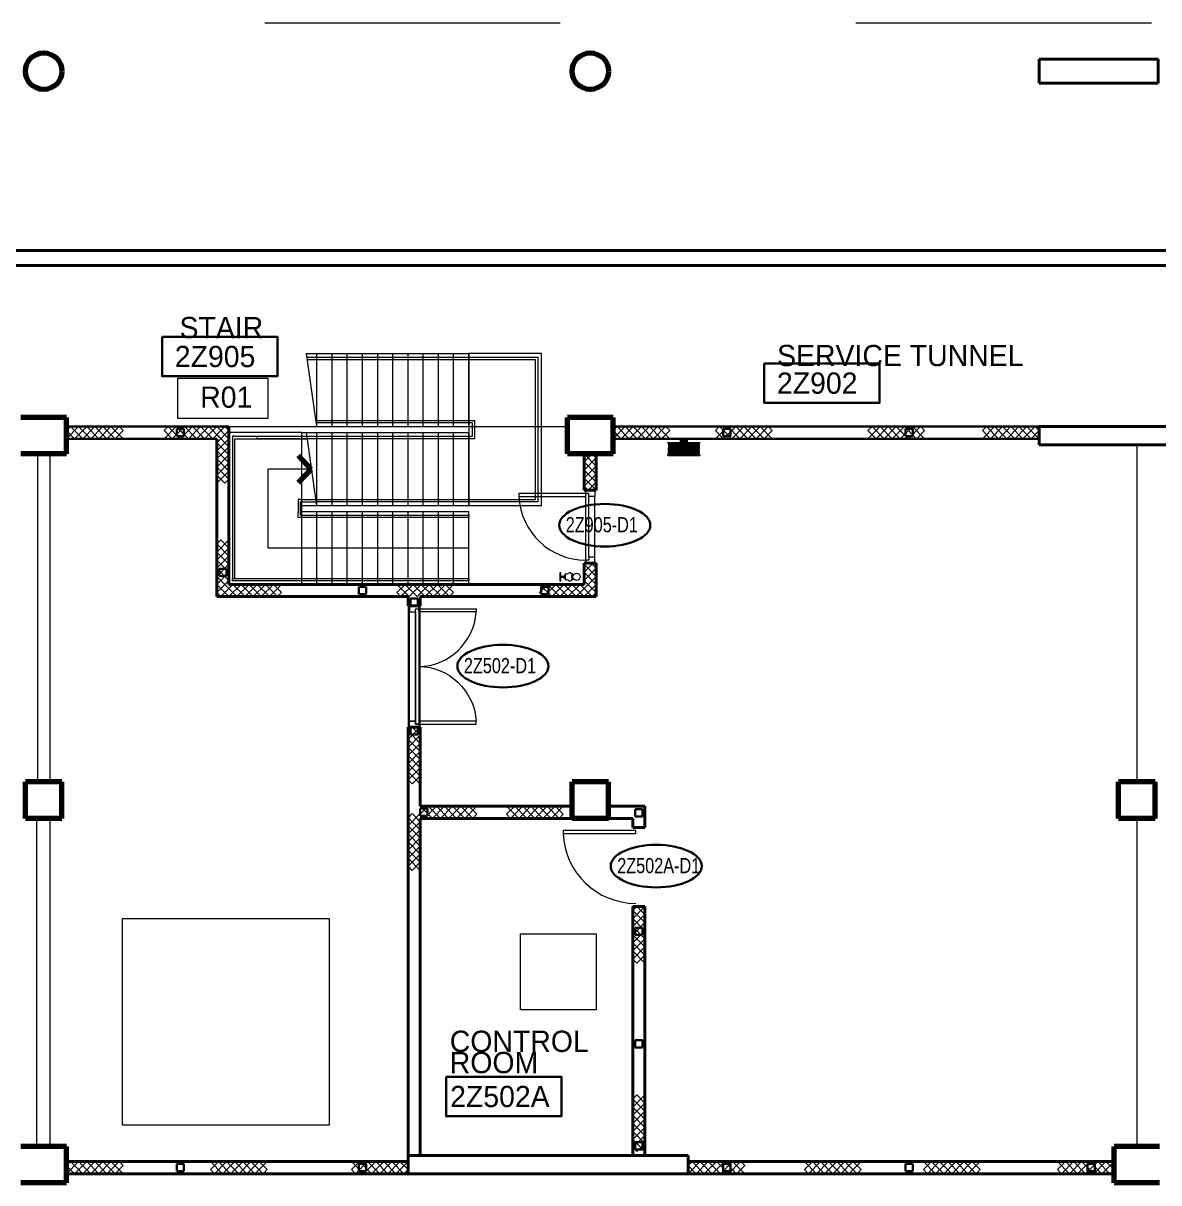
# Model space of a CAD drawing. Header units: metres. Extents: x 1807 to 3745, y 842 to 1968.
# Drawn here: x 3212.66 to 3231.36, y 1415.7 to 1434.79 of the extents above; entities that cross this region are included whole.
import ezdxf
from ezdxf.enums import TextEntityAlignment as Align

# ---------------------------------------------------------------- set-up
doc = ezdxf.new("R2010")
doc.units = ezdxf.units.M
doc.header["$MEASUREMENT"] = 0
doc.linetypes.add('DGN1', pattern=[7.299439, 0, -7.299439])
doc.linetypes.add('DGN2', pattern=[9.732586, 4.866293, -4.866293])
doc.layers.get('0').update_dxf_attribs({"lineweight": 0})
for name, color, linetype, lineweight in [('Level 1', 7, 'Continuous', 0), ('Level 31', 7, 'Continuous', 0), ('Level 33', 7, 'Continuous', 0), ('Primary Door', 7, 'Continuous', 0), ('TRIRIGA DOOR BOX', 7, 'Continuous', 0)]:
    doc.layers.add(name, color=color, linetype=linetype, lineweight=lineweight)
doc.styles.add('Style-CHAR_FAST_FONT', font='CHAR_FAST_FONT.shx', dxfattribs={"height": 0.2})

# ---------------------------------------------------------------- blocks, each defined once
blk = doc.blocks.new('AnonymusCell_142')
at = {"layer": 'Primary Door', "color": 7, "linetype": 'Continuous', "lineweight": 30}
blk.add_ellipse((0, 0), major_axis=(0.75, 0), ratio=0.466667, dxfattribs=at)
at = {"layer": 'Primary Door', "color": 7, "linetype": 'Continuous', "lineweight": 30, "style": 'Style-CHAR_FAST_FONT', "width": 0.799986}
blk.add_text('2Z502-D1', height=0.25, dxfattribs=at).set_placement((-0.643, 0.133), align=Align.TOP_LEFT)
blk = doc.blocks.new('AnonymusCell_144')
at = {"layer": 'Primary Door', "color": 7, "linetype": 'Continuous', "lineweight": 30}
blk.add_ellipse((0, 0), major_axis=(0.75, 0), ratio=0.466667, dxfattribs=at)
at = {"layer": 'Primary Door', "color": 7, "linetype": 'Continuous', "lineweight": 30, "style": 'Style-CHAR_FAST_FONT', "width": 0.799986}
blk.add_text('2Z905-D1', height=0.25, dxfattribs=at).set_placement((-0.643, 0.133), align=Align.TOP_LEFT)
blk = doc.blocks.new('AnonymusCell_146')
at = {"layer": 'Primary Door', "color": 7, "linetype": 'Continuous', "lineweight": 30}
blk.add_ellipse((0, 0), major_axis=(0.75, 0), ratio=0.466667, dxfattribs=at)
at = {"layer": 'Primary Door', "color": 7, "linetype": 'Continuous', "lineweight": 30, "style": 'Style-CHAR_FAST_FONT', "width": 0.799986}
blk.add_text('2Z502A-D1', height=0.25, dxfattribs=at).set_placement((-0.643, 0.133), align=Align.TOP_LEFT)
blk = doc.blocks.new('RFNUM4_28')
at = {"layer": 'Level 33', "color": 7, "linetype": 'Continuous', "lineweight": 13, "extrusion": (0, 0, -1)}
blk.add_lwpolyline([(0.00242, -0.00207), (-0.00743, -0.00207), (-0.00743, 0.00235), (0.00242, 0.00235)], close=True, dxfattribs=at)
at = {"layer": 'Level 33', "color": 7, "linetype": 'Continuous', "lineweight": 13, "extrusion": (0, 0, -1), "style": 'Style-CHAR_FAST_FONT'}
blk.add_text('R01', height=0.002333, rotation=180, dxfattribs=at).set_placement((-0.00002, 0), align=Align.MIDDLE_LEFT)

msp = doc.modelspace()

# ---------------------------------------------------------------- linework, layer by layer
at = {"layer": 'Level 1', "color": 7, "linetype": 'DGN2', "lineweight": 0}
for p, q in [((3250.705, 1434.79), (3094.195, 1434.79)), ((3217.33, 1429.29), (3221.14, 1429.29)), ((3221.1, 1429.25), (3217.336, 1429.25)), ((3217.479, 1428.25), (3220.1, 1428.25)), ((3220.06, 1428.21), (3217.484, 1428.21)), ((3216.509, 1427.95), (3216.509, 1427.971)), ((3220.1, 1427.95), (3216.509, 1427.95)), ((3216.539, 1427.99), (3220.06, 1427.99)), ((3217.479, 1426.95), (3221.1, 1426.95)), ((3221.14, 1426.91), (3217.484, 1426.91)), ((3220, 1426.95), (3220, 1426.91))]:
    msp.add_line(p, q, dxfattribs=at)
at = {"layer": 'Level 1', "color": 7, "linetype": 'Continuous', "lineweight": 40}
for p, q in [((3229.39, 1434.2), (3231.35, 1434.2)), ((3229.39, 1433.8), (3229.39, 1434.2)), ((3231.35, 1434.2), (3231.35, 1433.8)), ((3229.39, 1433.8), (3231.35, 1433.8)), ((3242.5, 1431.05), (3122.5, 1431.05)), ((3254.838, 1431.05), (3168.65, 1431.05)), ((3255.012, 1430.8), (3122.5, 1430.8)), ((3216.05, 1425.55), (3216.05, 1428.15)), ((3234, 1428.15), (3229.39, 1428.15)), ((3229.39, 1427.85), (3229.39, 1428.15)), ((3215.85, 1425.35), (3215.85, 1427.95)), ((3229.39, 1427.85), (3234, 1427.85)), ((3221.9, 1427.7), (3222.1, 1427.7)), ((3221.9, 1427.7), (3221.9, 1427.1)), ((3222.1, 1427.7), (3222.1, 1427.1)), ((3221.9, 1427.1), (3222.1, 1427.1)), ((3221.9, 1425.9), (3222.1, 1425.9)), ((3221.9, 1425.9), (3221.9, 1425.55)), ((3222.1, 1425.9), (3222.1, 1425.35)), ((3216.05, 1425.55), (3221.9, 1425.55)), ((3215.85, 1425.35), (3219, 1425.35)), ((3219, 1425.35), (3219, 1425.2)), ((3219.2, 1425.2), (3219.2, 1425.35)), ((3219.2, 1425.35), (3222.1, 1425.35)), ((3219, 1425.2), (3219.2, 1425.2)), ((3219, 1423.2), (3219.2, 1423.2)), ((3219, 1416.15), (3219, 1423.2)), ((3219.2, 1421.9), (3219.2, 1423.2)), ((3221.7, 1421.9), (3219.2, 1421.9)), ((3222.3, 1421.9), (3222.9, 1421.9)), ((3222.9, 1421.9), (3222.9, 1421.55)), ((3219.2, 1421.7), (3221.7, 1421.7)), ((3219.2, 1416.15), (3219.2, 1421.7)), ((3222.7, 1421.7), (3222.3, 1421.7)), ((3222.7, 1421.55), (3222.7, 1421.7)), ((3222.9, 1421.55), (3222.7, 1421.55)), ((3222.7, 1420.25), (3222.9, 1420.25)), ((3222.7, 1416.15), (3222.7, 1420.25)), ((3222.9, 1416.15), (3222.9, 1420.25)), ((3219, 1416.15), (3219, 1415.85)), ((3223.61, 1416.15), (3219, 1416.15)), ((3223.61, 1415.85), (3223.61, 1416.15)), ((3213.375, 1415.85), (3213.375, 1416.05)), ((3213.375, 1416.05), (3219, 1416.05)), ((3219, 1415.85), (3219, 1416.05)), ((3223.61, 1415.85), (3223.61, 1416.05)), ((3223.61, 1416.05), (3230.625, 1416.05)), ((3230.625, 1415.85), (3230.625, 1416.05)), ((3213.375, 1415.85), (3219, 1415.85)), ((3219, 1415.85), (3223.61, 1415.85)), ((3223.61, 1415.85), (3230.625, 1415.85))]:
    msp.add_line(p, q, dxfattribs=at)
at = {"layer": 'Level 1', "color": 7, "linetype": 'Continuous', "lineweight": 13}
for p, q in [((3217.322, 1429.35), (3217.493, 1428.15)), ((3217.25, 1428.05), (3216.05, 1428.05)), ((3216.05, 1428.05), (3216.05, 1425.55)), ((3216.149, 1427.99), (3216.109, 1427.99)), ((3216.109, 1427.99), (3216.109, 1425.65)), ((3216.149, 1427.99), (3217.33, 1427.99)), ((3216.149, 1427.95), (3217.336, 1427.95)), ((3216.149, 1425.65), (3216.149, 1427.95)), ((3217.25, 1425.55), (3217.25, 1428.05)), ((3217.322, 1428.05), (3217.493, 1426.85)), ((3223.277, 1427.875), (3223.277, 1427.889)), ((3223.277, 1427.889), (3223.807, 1427.889)), ((3223.807, 1427.875), (3223.277, 1427.875)), ((3223.807, 1427.889), (3223.807, 1427.875)), ((3223.277, 1427.669), (3223.277, 1427.684)), ((3223.277, 1427.684), (3223.807, 1427.684)), ((3223.807, 1427.669), (3223.277, 1427.669)), ((3223.807, 1427.684), (3223.807, 1427.669)), ((3217.407, 1427.45), (3216.696, 1427.45)), ((3217.229, 1426.95), (3217.189, 1426.95)), ((3217.189, 1426.95), (3217.189, 1426.736)), ((3217.229, 1426.95), (3217.479, 1426.95)), ((3217.229, 1426.91), (3217.484, 1426.91)), ((3217.229, 1426.69), (3217.229, 1426.91)), ((3217.25, 1426.85), (3217.484, 1426.85)), ((3217.25, 1426.75), (3220, 1426.75)), ((3217.5, 1425.55), (3217.5, 1426.75)), ((3217.75, 1425.55), (3217.75, 1426.75)), ((3218, 1425.55), (3218, 1426.75)), ((3218.25, 1425.55), (3218.25, 1426.75)), ((3218.5, 1425.55), (3218.5, 1426.75)), ((3218.75, 1425.55), (3218.75, 1426.75)), ((3219, 1425.55), (3219, 1426.75)), ((3219.25, 1425.55), (3219.25, 1426.75)), ((3219.5, 1425.55), (3219.5, 1426.75)), ((3219.75, 1425.55), (3219.75, 1426.75)), ((3220, 1425.55), (3220, 1426.75)), ((3220, 1426.15), (3216.696, 1426.15)), ((3216.109, 1425.65), (3216.149, 1425.65)), ((3216.05, 1425.55), (3217.25, 1425.55)), ((3217.25, 1425.55), (3220, 1425.55)), ((3214.3, 1420.05), (3217.7, 1420.05)), ((3214.3, 1416.65), (3214.3, 1420.05)), ((3217.7, 1420.05), (3217.7, 1416.65)), ((3220.85, 1419.8), (3222.1, 1419.8)), ((3220.85, 1418.55), (3220.85, 1419.8)), ((3222.1, 1419.8), (3222.1, 1418.55)), ((3222.1, 1418.55), (3220.85, 1418.55)), ((3217.7, 1416.65), (3214.3, 1416.65))]:
    msp.add_line(p, q, dxfattribs=at)
at = {"layer": 'Level 1', "color": 7, "linetype": 'DGN2', "lineweight": 13}
for p, q in [((3217.322, 1429.35), (3220, 1429.35)), ((3217.5, 1428.15), (3217.5, 1429.35)), ((3217.75, 1428.15), (3217.75, 1429.35)), ((3218, 1428.15), (3218, 1429.35)), ((3218.25, 1428.15), (3218.25, 1429.35)), ((3218.5, 1428.15), (3218.5, 1429.35)), ((3218.75, 1428.15), (3218.75, 1429.35)), ((3219, 1428.15), (3219, 1429.35)), ((3219.25, 1428.15), (3219.25, 1429.35)), ((3219.5, 1428.15), (3219.5, 1429.35)), ((3219.75, 1428.15), (3219.75, 1429.35)), ((3220, 1428.15), (3220, 1429.35)), ((3221.2, 1429.35), (3220, 1429.35)), ((3220, 1429.35), (3220, 1426.85)), ((3221.14, 1426.91), (3221.14, 1429.29)), ((3221.2, 1426.85), (3221.2, 1429.35)), ((3221.1, 1426.95), (3221.1, 1429.25)), ((3220.06, 1427.99), (3220.06, 1428.21)), ((3220.1, 1427.95), (3220.1, 1428.25)), ((3217.25, 1428.05), (3220, 1428.05)), ((3217.5, 1426.85), (3217.5, 1428.05)), ((3217.75, 1426.85), (3217.75, 1428.05)), ((3218, 1426.85), (3218, 1428.05)), ((3218.25, 1426.85), (3218.25, 1428.05)), ((3218.5, 1426.85), (3218.5, 1428.05)), ((3218.75, 1426.85), (3218.75, 1428.05)), ((3219, 1426.85), (3219, 1428.05)), ((3219.25, 1426.85), (3219.25, 1428.05)), ((3219.5, 1426.85), (3219.5, 1428.05)), ((3219.75, 1426.85), (3219.75, 1428.05)), ((3220, 1426.85), (3220, 1428.05)), ((3217.25, 1426.85), (3220, 1426.85)), ((3220, 1426.85), (3221.2, 1426.85))]:
    msp.add_line(p, q, dxfattribs=at)
at = {"layer": 'Level 1', "color": 7, "linetype": 'Continuous', "lineweight": 70}
for p, q in [((3213.375, 1428.3), (3212.625, 1428.3)), ((3213.375, 1427.7), (3213.375, 1428.3)), ((3222.375, 1428.3), (3221.625, 1428.3)), ((3221.625, 1427.7), (3221.625, 1428.3)), ((3222.375, 1427.7), (3222.375, 1428.3)), ((3213.375, 1427.7), (3212.625, 1427.7)), ((3217.407, 1427.45), (3217.195, 1427.673)), ((3222.375, 1427.7), (3221.625, 1427.7)), ((3217.195, 1427.227), (3217.407, 1427.45)), ((3213.3, 1422.3), (3212.7, 1422.3)), ((3212.7, 1421.7), (3212.7, 1422.3)), ((3213.3, 1421.7), (3213.3, 1422.3)), ((3222.3, 1422.3), (3221.7, 1422.3)), ((3221.7, 1421.7), (3221.7, 1422.3)), ((3222.3, 1421.7), (3222.3, 1422.3)), ((3231.3, 1422.3), (3230.7, 1422.3)), ((3230.7, 1421.7), (3230.7, 1422.3)), ((3231.3, 1421.7), (3231.3, 1422.3)), ((3213.3, 1421.7), (3212.7, 1421.7)), ((3222.3, 1421.7), (3221.7, 1421.7)), ((3231.3, 1421.7), (3230.7, 1421.7)), ((3213.375, 1416.3), (3212.625, 1416.3)), ((3213.375, 1415.7), (3213.375, 1416.3)), ((3230.625, 1415.7), (3230.625, 1416.3)), ((3231.375, 1416.3), (3230.625, 1416.3)), ((3213.375, 1415.7), (3212.625, 1415.7)), ((3231.375, 1415.7), (3230.625, 1415.7))]:
    msp.add_line(p, q, dxfattribs=at)
at = {"layer": 'Level 1', "color": 7, "linetype": 'Continuous', "lineweight": 0}
for p, q in [((3213.375, 1428.15), (3221.625, 1428.15)), ((3213.375, 1427.95), (3213.575, 1428.15)), ((3213.442, 1428.15), (3213.375, 1428.083)), ((3213.642, 1427.95), (3213.442, 1428.15)), ((3213.508, 1427.95), (3213.708, 1428.15)), ((3213.575, 1428.15), (3213.775, 1427.95)), ((3213.842, 1428.15), (3213.642, 1427.95)), ((3213.708, 1428.15), (3213.908, 1427.95)), ((3213.775, 1427.95), (3213.975, 1428.15)), ((3214.042, 1427.95), (3213.842, 1428.15)), ((3213.908, 1427.95), (3214.108, 1428.15)), ((3213.975, 1428.15), (3214.175, 1427.95)), ((3214.242, 1428.15), (3214.042, 1427.95)), ((3214.108, 1428.15), (3214.308, 1427.95)), ((3214.308, 1428.083), (3214.242, 1428.15)), ((3214.983, 1427.95), (3215.183, 1428.15)), ((3215.05, 1428.15), (3214.983, 1428.083)), ((3215.25, 1427.95), (3215.05, 1428.15)), ((3215.117, 1427.95), (3215.317, 1428.15)), ((3215.183, 1428.15), (3215.383, 1427.95)), ((3215.45, 1428.15), (3215.25, 1427.95)), ((3215.317, 1428.15), (3215.517, 1427.95)), ((3215.383, 1427.95), (3215.583, 1428.15)), ((3215.65, 1427.95), (3215.45, 1428.15)), ((3215.517, 1427.95), (3215.717, 1428.15)), ((3215.583, 1428.15), (3215.783, 1427.95)), ((3215.85, 1428.15), (3215.65, 1427.95)), ((3215.717, 1428.15), (3215.917, 1427.95)), ((3215.85, 1428.15), (3216.05, 1427.95)), ((3215.983, 1428.15), (3215.85, 1428.017)), ((3215.917, 1428.083), (3215.85, 1428.15)), ((3216.05, 1428.083), (3215.983, 1428.15)), ((3222.375, 1428.15), (3239.625, 1428.15)), ((3222.375, 1427.95), (3222.575, 1428.15)), ((3222.442, 1428.15), (3222.375, 1428.083)), ((3222.642, 1427.95), (3222.442, 1428.15)), ((3222.508, 1427.95), (3222.708, 1428.15)), ((3222.575, 1428.15), (3222.775, 1427.95)), ((3222.842, 1428.15), (3222.642, 1427.95)), ((3222.708, 1428.15), (3222.908, 1427.95)), ((3222.775, 1427.95), (3222.975, 1428.15)), ((3223.042, 1427.95), (3222.842, 1428.15)), ((3222.908, 1427.95), (3223.108, 1428.15)), ((3222.975, 1428.15), (3223.175, 1427.95)), ((3223.242, 1428.15), (3223.042, 1427.95)), ((3223.108, 1428.15), (3223.308, 1427.95)), ((3223.308, 1428.083), (3223.242, 1428.15)), ((3224.063, 1427.95), (3224.263, 1428.15)), ((3224.13, 1428.15), (3224.063, 1428.083)), ((3224.33, 1427.95), (3224.13, 1428.15)), ((3224.197, 1427.95), (3224.397, 1428.15)), ((3224.263, 1428.15), (3224.463, 1427.95)), ((3224.53, 1428.15), (3224.33, 1427.95)), ((3224.397, 1428.15), (3224.597, 1427.95)), ((3224.463, 1427.95), (3224.663, 1428.15)), ((3224.73, 1427.95), (3224.53, 1428.15)), ((3224.597, 1427.95), (3224.797, 1428.15)), ((3224.663, 1428.15), (3224.863, 1427.95)), ((3224.93, 1428.15), (3224.73, 1427.95)), ((3224.797, 1428.15), (3224.997, 1427.95)), ((3224.997, 1428.083), (3224.93, 1428.15)), ((3226.573, 1427.95), (3226.773, 1428.15)), ((3226.64, 1428.15), (3226.573, 1428.083)), ((3226.84, 1427.95), (3226.64, 1428.15)), ((3226.706, 1427.95), (3226.906, 1428.15)), ((3226.773, 1428.15), (3226.973, 1427.95)), ((3227.04, 1428.15), (3226.84, 1427.95)), ((3226.906, 1428.15), (3227.106, 1427.95)), ((3226.973, 1427.95), (3227.173, 1428.15)), ((3227.24, 1427.95), (3227.04, 1428.15)), ((3227.106, 1427.95), (3227.306, 1428.15)), ((3227.173, 1428.15), (3227.373, 1427.95)), ((3227.44, 1428.15), (3227.24, 1427.95)), ((3227.306, 1428.15), (3227.506, 1427.95)), ((3227.506, 1428.083), (3227.44, 1428.15)), ((3228.458, 1427.95), (3228.658, 1428.15)), ((3228.525, 1428.15), (3228.458, 1428.083)), ((3228.725, 1427.95), (3228.525, 1428.15)), ((3228.591, 1427.95), (3228.791, 1428.15)), ((3228.658, 1428.15), (3228.858, 1427.95)), ((3228.925, 1428.15), (3228.725, 1427.95)), ((3228.791, 1428.15), (3228.991, 1427.95)), ((3228.858, 1427.95), (3229.058, 1428.15)), ((3229.125, 1427.95), (3228.925, 1428.15)), ((3228.991, 1427.95), (3229.191, 1428.15)), ((3229.058, 1428.15), (3229.258, 1427.95)), ((3229.325, 1428.15), (3229.125, 1427.95)), ((3229.191, 1428.15), (3229.391, 1427.95)), ((3229.391, 1428.083), (3229.325, 1428.15)), ((3213.375, 1428.083), (3213.508, 1427.95)), ((3214.175, 1427.95), (3214.308, 1428.083)), ((3214.983, 1428.083), (3215.117, 1427.95)), ((3215.783, 1427.95), (3215.917, 1428.083)), ((3215.85, 1427.883), (3216.05, 1428.083)), ((3215.85, 1428.017), (3216.05, 1427.817)), ((3216.05, 1427.95), (3215.85, 1427.75)), ((3222.375, 1428.083), (3222.508, 1427.95)), ((3223.175, 1427.95), (3223.308, 1428.083)), ((3224.063, 1428.083), (3224.197, 1427.95)), ((3224.863, 1427.95), (3224.997, 1428.083)), ((3226.573, 1428.083), (3226.706, 1427.95)), ((3227.373, 1427.95), (3227.506, 1428.083)), ((3228.458, 1428.083), (3228.591, 1427.95)), ((3229.258, 1427.95), (3229.391, 1428.083)), ((3216.05, 1427.683), (3215.85, 1427.883)), ((3216.05, 1427.817), (3215.85, 1427.617)), ((3215.85, 1427.75), (3216.05, 1427.55)), ((3223.787, 1427.871), (3223.297, 1427.871)), ((3223.787, 1427.852), (3223.297, 1427.852)), ((3223.787, 1427.834), (3223.297, 1427.834)), ((3223.787, 1427.815), (3223.297, 1427.815)), ((3223.784, 1427.797), (3223.297, 1427.797)), ((3223.784, 1427.797), (3223.297, 1427.797)), ((3223.787, 1427.778), (3223.297, 1427.778)), ((3223.787, 1427.759), (3223.297, 1427.759)), ((3223.787, 1427.741), (3223.297, 1427.741)), ((3231, 1427.85), (3231, 1422.3)), ((3212.9, 1427.7), (3212.9, 1422.3)), ((3213.1, 1427.7), (3213.1, 1422.3)), ((3215.85, 1427.483), (3216.05, 1427.683)), ((3215.85, 1427.617), (3216.05, 1427.417)), ((3216.05, 1427.55), (3215.85, 1427.35)), ((3221.9, 1427.7), (3222.1, 1427.5)), ((3222.033, 1427.7), (3221.9, 1427.567)), ((3221.9, 1427.433), (3222.1, 1427.633)), ((3221.9, 1427.567), (3222.1, 1427.367)), ((3222.1, 1427.633), (3222.033, 1427.7)), ((3223.787, 1427.722), (3223.297, 1427.722)), ((3223.787, 1427.704), (3223.297, 1427.704)), ((3223.787, 1427.685), (3223.297, 1427.685)), ((3216.05, 1427.283), (3215.85, 1427.483)), ((3216.05, 1427.417), (3215.85, 1427.217)), ((3216.696, 1426.15), (3216.696, 1427.45)), ((3222.1, 1427.5), (3221.9, 1427.3)), ((3222.1, 1427.233), (3221.9, 1427.433)), ((3222.1, 1427.367), (3221.9, 1427.167)), ((3215.85, 1427.35), (3215.983, 1427.217)), ((3215.983, 1427.217), (3216.05, 1427.283)), ((3221.9, 1427.3), (3222.1, 1427.1)), ((3221.967, 1427.1), (3222.1, 1427.233)), ((3221.925, 1427.05), (3220.825, 1427.05)), ((3220.825, 1427.05), (3220.825, 1427)), ((3220.825, 1427), (3221.925, 1427)), ((3221.9, 1427.167), (3221.967, 1427.1)), ((3221.925, 1427.1), (3222.075, 1427.1)), ((3221.925, 1427.05), (3221.925, 1427.1)), ((3221.925, 1427.05), (3221.925, 1427.1)), ((3221.925, 1427.1), (3222.075, 1427.1)), ((3221.925, 1425.9), (3221.925, 1427.05)), ((3221.975, 1427.05), (3221.925, 1427.05)), ((3221.925, 1427), (3221.925, 1427.05)), ((3221.975, 1427.05), (3221.925, 1427.05)), ((3221.975, 1427), (3221.975, 1427.05)), ((3221.975, 1427), (3221.975, 1427.05)), ((3221.975, 1426), (3221.975, 1427)), ((3222.075, 1427), (3221.975, 1427)), ((3222.075, 1427), (3221.975, 1427)), ((3222.075, 1427.1), (3222.075, 1427)), ((3222.075, 1427.1), (3222.075, 1427)), ((3222.075, 1426), (3222.075, 1427)), ((3217.189, 1426.65), (3217.189, 1426.736)), ((3220, 1426.65), (3217.189, 1426.65)), ((3217.229, 1426.69), (3220, 1426.69)), ((3220, 1426.69), (3220, 1426.65)), ((3215.917, 1426.283), (3215.85, 1426.217)), ((3215.85, 1426.083), (3216.05, 1426.283)), ((3215.85, 1426.217), (3216.05, 1426.017)), ((3216.05, 1426.15), (3215.917, 1426.283)), ((3215.85, 1425.95), (3216.05, 1426.15)), ((3216.05, 1425.883), (3215.85, 1426.083)), ((3216.05, 1426.017), (3215.85, 1425.817)), ((3216.05, 1425.75), (3215.85, 1425.95)), ((3215.85, 1425.683), (3216.05, 1425.883)), ((3221.9, 1425.75), (3222.033, 1425.883)), ((3221.9, 1425.883), (3222.1, 1425.683)), ((3221.975, 1425.95), (3221.925, 1425.95)), ((3221.925, 1425.95), (3221.925, 1425.9)), ((3221.975, 1425.95), (3221.925, 1425.95)), ((3221.925, 1425.95), (3221.925, 1425.9)), ((3221.925, 1425.9), (3222.075, 1425.9)), ((3221.925, 1425.9), (3222.075, 1425.9)), ((3222.075, 1426), (3221.975, 1426)), ((3221.975, 1426), (3221.975, 1425.95)), ((3222.075, 1426), (3221.975, 1426)), ((3221.975, 1426), (3221.975, 1425.95)), ((3222.033, 1425.883), (3222.1, 1425.817)), ((3222.075, 1425.9), (3222.075, 1426)), ((3222.075, 1425.9), (3222.075, 1426)), ((3215.85, 1425.817), (3216.05, 1425.617)), ((3215.85, 1425.55), (3216.05, 1425.75)), ((3216.05, 1425.483), (3215.85, 1425.683)), ((3216.109, 1425.61), (3216.109, 1425.65)), ((3216.109, 1425.65), (3220, 1425.65)), ((3220, 1425.65), (3220, 1425.61)), ((3221.518, 1425.743), (3221.498, 1425.743)), ((3221.498, 1425.743), (3221.498, 1425.608)), ((3221.518, 1425.608), (3221.518, 1425.743)), ((3221.553, 1425.682), (3221.518, 1425.682)), ((3221.518, 1425.682), (3221.518, 1425.668)), ((3221.518, 1425.668), (3221.553, 1425.668)), ((3221.553, 1425.682), (3221.553, 1425.687)), ((3221.553, 1425.668), (3221.553, 1425.682)), ((3221.553, 1425.663), (3221.553, 1425.668)), ((3221.573, 1425.686), (3221.585, 1425.686)), ((3221.573, 1425.665), (3221.585, 1425.665)), ((3221.573, 1425.652), (3221.585, 1425.652)), ((3221.585, 1425.697), (3221.576, 1425.697)), ((3221.595, 1425.723), (3221.585, 1425.723)), ((3221.585, 1425.723), (3221.585, 1425.628)), ((3221.585, 1425.652), (3221.585, 1425.697)), ((3221.595, 1425.628), (3221.595, 1425.723)), ((3221.695, 1425.723), (3221.71, 1425.723)), ((3221.695, 1425.694), (3221.71, 1425.694)), ((3221.695, 1425.657), (3221.71, 1425.657)), ((3221.712, 1425.714), (3221.729, 1425.714)), ((3222.1, 1425.817), (3221.9, 1425.617)), ((3222.1, 1425.55), (3221.9, 1425.75)), ((3222.1, 1425.683), (3221.9, 1425.483)), ((3216.05, 1425.617), (3215.85, 1425.417)), ((3216.05, 1425.35), (3215.85, 1425.55)), ((3215.917, 1425.35), (3216.05, 1425.483)), ((3216.117, 1425.55), (3215.983, 1425.417)), ((3216.183, 1425.35), (3215.983, 1425.55)), ((3216.05, 1425.35), (3216.25, 1425.55)), ((3220, 1425.61), (3216.109, 1425.61)), ((3216.317, 1425.35), (3216.117, 1425.55)), ((3216.383, 1425.55), (3216.183, 1425.35)), ((3216.25, 1425.55), (3216.45, 1425.35)), ((3216.517, 1425.55), (3216.317, 1425.35)), ((3216.583, 1425.35), (3216.383, 1425.55)), ((3216.45, 1425.35), (3216.65, 1425.55)), ((3216.717, 1425.35), (3216.517, 1425.55)), ((3216.783, 1425.55), (3216.583, 1425.35)), ((3216.65, 1425.55), (3216.85, 1425.35)), ((3216.917, 1425.55), (3216.717, 1425.35)), ((3216.917, 1425.417), (3216.783, 1425.55)), ((3218.95, 1425.55), (3218.817, 1425.417)), ((3219.017, 1425.35), (3218.817, 1425.55)), ((3218.883, 1425.35), (3219.083, 1425.55)), ((3219.15, 1425.35), (3218.95, 1425.55)), ((3219.217, 1425.55), (3219.017, 1425.35)), ((3219.083, 1425.55), (3219.283, 1425.35)), ((3219.35, 1425.55), (3219.15, 1425.35)), ((3219.417, 1425.35), (3219.217, 1425.55)), ((3219.283, 1425.35), (3219.483, 1425.55)), ((3219.55, 1425.35), (3219.35, 1425.55)), ((3219.617, 1425.55), (3219.417, 1425.35)), ((3219.483, 1425.55), (3219.683, 1425.35)), ((3219.75, 1425.55), (3219.55, 1425.35)), ((3219.75, 1425.417), (3219.617, 1425.55)), ((3221.3, 1425.55), (3221.167, 1425.417)), ((3221.367, 1425.35), (3221.167, 1425.55)), ((3221.233, 1425.35), (3221.433, 1425.55)), ((3221.5, 1425.35), (3221.3, 1425.55)), ((3221.567, 1425.55), (3221.367, 1425.35)), ((3221.433, 1425.55), (3221.633, 1425.35)), ((3221.498, 1425.608), (3221.518, 1425.608)), ((3221.7, 1425.55), (3221.5, 1425.35)), ((3221.767, 1425.35), (3221.567, 1425.55)), ((3221.585, 1425.628), (3221.595, 1425.628)), ((3221.633, 1425.35), (3221.833, 1425.55)), ((3221.71, 1425.628), (3221.695, 1425.628)), ((3221.9, 1425.35), (3221.7, 1425.55)), ((3221.71, 1425.629), (3221.71, 1425.628)), ((3221.729, 1425.637), (3221.712, 1425.637)), ((3221.967, 1425.55), (3221.767, 1425.35)), ((3221.833, 1425.55), (3222.033, 1425.35)), ((3221.9, 1425.617), (3222.033, 1425.483)), ((3222.1, 1425.55), (3221.9, 1425.35)), ((3222.1, 1425.417), (3221.967, 1425.55)), ((3222.033, 1425.483), (3222.1, 1425.55)), ((3215.85, 1425.417), (3215.917, 1425.35)), ((3215.983, 1425.417), (3216.05, 1425.35)), ((3216.85, 1425.35), (3216.917, 1425.417)), ((3218.817, 1425.417), (3218.883, 1425.35)), ((3219.683, 1425.35), (3219.75, 1425.417)), ((3221.167, 1425.417), (3221.233, 1425.35)), ((3222.033, 1425.35), (3222.1, 1425.417)), ((3219, 1425.2), (3219, 1423.2)), ((3219.175, 1425.2), (3219.025, 1425.2)), ((3219.025, 1425.2), (3219.025, 1425.1)), ((3219.175, 1425.2), (3219.025, 1425.2)), ((3219.025, 1425.2), (3219.025, 1425.1)), ((3219.025, 1425.1), (3219.125, 1425.1)), ((3219.025, 1425.1), (3219.125, 1425.1)), ((3219.025, 1423.3), (3219.025, 1425.1)), ((3219.025, 1425.1), (3219.125, 1425.1)), ((3219.125, 1425.1), (3219.125, 1425.15)), ((3219.125, 1425.15), (3219.175, 1425.15)), ((3219.125, 1425.1), (3219.125, 1425.15)), ((3219.125, 1425.15), (3219.175, 1425.15)), ((3219.125, 1423.25), (3219.125, 1425.15)), ((3219.125, 1425.15), (3219.175, 1425.15)), ((3219.125, 1425.1), (3219.125, 1423.3)), ((3219.175, 1425.15), (3219.175, 1425.2)), ((3219.175, 1425.15), (3219.175, 1425.2)), ((3219.175, 1425.15), (3220.123, 1425.15)), ((3219.175, 1425.1), (3219.175, 1425.15)), ((3219.175, 1425.15), (3219.175, 1423.25)), ((3220.123, 1425.1), (3219.175, 1425.1)), ((3219.2, 1423.2), (3219.2, 1425.2)), ((3220.123, 1425.15), (3220.123, 1425.1)), ((3219.2, 1423.2), (3219, 1423)), ((3219, 1423.133), (3219.067, 1423.2)), ((3219.025, 1423.2), (3219.025, 1423.3)), ((3219.025, 1423.3), (3219.125, 1423.3)), ((3219.025, 1423.2), (3219.025, 1423.3)), ((3219.025, 1423.3), (3219.125, 1423.3)), ((3219.125, 1423.3), (3219.025, 1423.3)), ((3219.175, 1423.2), (3219.025, 1423.2)), ((3219.175, 1423.2), (3219.025, 1423.2)), ((3219.067, 1423.2), (3219.2, 1423.067)), ((3219.125, 1423.3), (3219.125, 1423.25)), ((3219.125, 1423.3), (3219.125, 1423.25)), ((3219.125, 1423.25), (3219.175, 1423.25)), ((3219.125, 1423.25), (3219.175, 1423.25)), ((3219.175, 1423.25), (3219.125, 1423.25)), ((3220.123, 1423.3), (3219.175, 1423.3)), ((3219.175, 1423.3), (3219.175, 1423.25)), ((3219.175, 1423.25), (3219.175, 1423.2)), ((3219.175, 1423.25), (3220.123, 1423.25)), ((3219.175, 1423.25), (3219.175, 1423.2)), ((3220.123, 1423.25), (3220.123, 1423.3)), ((3219.2, 1422.933), (3219, 1423.133)), ((3219.2, 1423.067), (3219, 1422.867)), ((3219, 1423), (3219.2, 1422.8)), ((3219, 1422.733), (3219.2, 1422.933)), ((3219, 1422.867), (3219.2, 1422.667)), ((3219.2, 1422.8), (3219, 1422.6)), ((3219.2, 1422.533), (3219, 1422.733)), ((3219.2, 1422.667), (3219, 1422.467)), ((3219, 1422.6), (3219.2, 1422.4)), ((3219, 1422.333), (3219.2, 1422.533)), ((3219, 1422.467), (3219.2, 1422.267)), ((3219.2, 1422.4), (3219.067, 1422.267)), ((3219.067, 1422.267), (3219, 1422.333)), ((3219.2, 1421.9), (3219.4, 1421.7)), ((3219.2, 1421.767), (3219.333, 1421.9)), ((3219.467, 1421.9), (3219.267, 1421.7)), ((3219.333, 1421.9), (3219.533, 1421.7)), ((3219.4, 1421.7), (3219.6, 1421.9)), ((3219.667, 1421.7), (3219.467, 1421.9)), ((3219.533, 1421.7), (3219.733, 1421.9)), ((3219.6, 1421.9), (3219.8, 1421.7)), ((3219.867, 1421.9), (3219.667, 1421.7)), ((3219.733, 1421.9), (3219.933, 1421.7)), ((3219.8, 1421.7), (3220, 1421.9)), ((3220.067, 1421.7), (3219.867, 1421.9)), ((3219.933, 1421.7), (3220.133, 1421.9)), ((3220, 1421.9), (3220.133, 1421.767)), ((3220.622, 1421.9), (3220.822, 1421.7)), ((3220.622, 1421.767), (3220.756, 1421.9)), ((3220.889, 1421.9), (3220.689, 1421.7)), ((3220.756, 1421.9), (3220.956, 1421.7)), ((3220.822, 1421.7), (3221.022, 1421.9)), ((3221.089, 1421.7), (3220.889, 1421.9)), ((3220.956, 1421.7), (3221.156, 1421.9)), ((3221.022, 1421.9), (3221.222, 1421.7)), ((3221.289, 1421.9), (3221.089, 1421.7)), ((3221.156, 1421.9), (3221.356, 1421.7)), ((3221.222, 1421.7), (3221.422, 1421.9)), ((3221.489, 1421.7), (3221.289, 1421.9)), ((3221.356, 1421.7), (3221.556, 1421.9)), ((3221.422, 1421.9), (3221.556, 1421.767)), ((3212.879, 1421.695), (3212.879, 1416.3)), ((3213.1, 1421.7), (3213.1, 1416.3)), ((3219.2, 1421.778), (3219, 1421.578)), ((3219, 1421.711), (3219.067, 1421.778)), ((3219.2, 1421.511), (3219, 1421.711)), ((3219.2, 1421.644), (3219, 1421.444)), ((3219.067, 1421.778), (3219.2, 1421.644)), ((3219.267, 1421.7), (3219.2, 1421.767)), ((3220.133, 1421.767), (3220.067, 1421.7)), ((3220.689, 1421.7), (3220.622, 1421.767)), ((3221.556, 1421.767), (3221.489, 1421.7)), ((3231, 1421.7), (3231, 1416.3)), ((3219, 1421.578), (3219.2, 1421.378)), ((3219, 1421.311), (3219.2, 1421.511)), ((3219, 1421.444), (3219.2, 1421.244)), ((3222.75, 1421.5), (3221.553, 1421.5)), ((3221.553, 1421.5), (3221.553, 1421.45)), ((3221.553, 1421.45), (3222.75, 1421.45)), ((3222.75, 1421.45), (3222.75, 1421.5)), ((3219.2, 1421.378), (3219, 1421.178)), ((3219.2, 1421.111), (3219, 1421.311)), ((3219.2, 1421.244), (3219, 1421.044)), ((3219, 1421.178), (3219.2, 1420.978)), ((3219, 1420.911), (3219.2, 1421.111)), ((3219, 1421.044), (3219.2, 1420.844)), ((3219.067, 1420.844), (3219, 1420.911)), ((3219.2, 1420.978), (3219.067, 1420.844)), ((3222.9, 1420.25), (3222.7, 1420.05)), ((3222.7, 1420.183), (3222.767, 1420.25)), ((3222.9, 1419.983), (3222.7, 1420.183)), ((3222.9, 1420.117), (3222.7, 1419.917)), ((3222.767, 1420.25), (3222.9, 1420.117)), ((3222.7, 1420.05), (3222.9, 1419.85)), ((3222.7, 1419.783), (3222.9, 1419.983)), ((3222.7, 1419.917), (3222.9, 1419.717)), ((3222.9, 1419.85), (3222.7, 1419.65)), ((3222.9, 1419.583), (3222.7, 1419.783)), ((3222.9, 1419.717), (3222.7, 1419.517)), ((3222.7, 1419.65), (3222.9, 1419.45)), ((3222.7, 1419.383), (3222.9, 1419.583)), ((3222.7, 1419.517), (3222.9, 1419.317)), ((3222.767, 1419.317), (3222.7, 1419.383)), ((3222.9, 1419.45), (3222.767, 1419.317)), ((3222.9, 1417.146), (3222.7, 1416.946)), ((3222.7, 1417.079), (3222.767, 1417.146)), ((3222.9, 1416.879), (3222.7, 1417.079)), ((3222.767, 1417.146), (3222.9, 1417.013)), ((3222.9, 1417.013), (3222.7, 1416.813)), ((3222.7, 1416.946), (3222.9, 1416.746)), ((3222.7, 1416.679), (3222.9, 1416.879)), ((3222.7, 1416.813), (3222.9, 1416.613)), ((3222.9, 1416.746), (3222.7, 1416.546)), ((3222.9, 1416.479), (3222.7, 1416.679)), ((3222.9, 1416.613), (3222.7, 1416.413)), ((3222.7, 1416.546), (3222.9, 1416.346)), ((3222.7, 1416.279), (3222.9, 1416.479)), ((3222.7, 1416.413), (3222.9, 1416.213)), ((3222.9, 1416.346), (3222.767, 1416.213)), ((3222.767, 1416.213), (3222.7, 1416.279)), ((3213.375, 1415.85), (3213.575, 1416.05)), ((3213.442, 1416.05), (3213.375, 1415.983)), ((3213.375, 1415.983), (3213.508, 1415.85)), ((3213.642, 1415.85), (3213.442, 1416.05)), ((3213.508, 1415.85), (3213.708, 1416.05)), ((3213.575, 1416.05), (3213.775, 1415.85)), ((3213.842, 1416.05), (3213.642, 1415.85)), ((3213.708, 1416.05), (3213.908, 1415.85)), ((3213.775, 1415.85), (3213.975, 1416.05)), ((3214.042, 1415.85), (3213.842, 1416.05)), ((3213.908, 1415.85), (3214.108, 1416.05)), ((3213.975, 1416.05), (3214.175, 1415.85)), ((3214.242, 1416.05), (3214.042, 1415.85)), ((3214.108, 1416.05), (3214.308, 1415.85)), ((3214.175, 1415.85), (3214.308, 1415.983)), ((3214.308, 1415.983), (3214.242, 1416.05)), ((3215.879, 1416.05), (3215.746, 1415.917)), ((3215.946, 1415.85), (3215.746, 1416.05)), ((3215.746, 1415.917), (3215.812, 1415.85)), ((3215.812, 1415.85), (3216.012, 1416.05)), ((3216.079, 1415.85), (3215.879, 1416.05)), ((3216.146, 1416.05), (3215.946, 1415.85)), ((3216.012, 1416.05), (3216.212, 1415.85)), ((3216.279, 1416.05), (3216.079, 1415.85)), ((3216.346, 1415.85), (3216.146, 1416.05)), ((3216.212, 1415.85), (3216.412, 1416.05)), ((3216.479, 1415.85), (3216.279, 1416.05)), ((3216.546, 1416.05), (3216.346, 1415.85)), ((3216.412, 1416.05), (3216.612, 1415.85)), ((3216.679, 1416.05), (3216.479, 1415.85)), ((3216.679, 1415.917), (3216.546, 1416.05)), ((3216.612, 1415.85), (3216.679, 1415.917)), ((3218.2, 1416.05), (3218.067, 1415.917)), ((3218.267, 1415.85), (3218.067, 1416.05)), ((3218.067, 1415.917), (3218.133, 1415.85)), ((3218.133, 1415.85), (3218.333, 1416.05)), ((3218.4, 1415.85), (3218.2, 1416.05)), ((3218.467, 1416.05), (3218.267, 1415.85)), ((3218.333, 1416.05), (3218.533, 1415.85)), ((3218.6, 1416.05), (3218.4, 1415.85)), ((3218.667, 1415.85), (3218.467, 1416.05)), ((3218.533, 1415.85), (3218.733, 1416.05)), ((3218.8, 1415.85), (3218.6, 1416.05)), ((3218.867, 1416.05), (3218.667, 1415.85)), ((3218.733, 1416.05), (3218.933, 1415.85)), ((3219, 1416.05), (3218.8, 1415.85)), ((3219, 1415.917), (3218.867, 1416.05)), ((3218.933, 1415.85), (3219, 1415.917)), ((3223.61, 1415.85), (3223.81, 1416.05)), ((3223.677, 1416.05), (3223.61, 1415.983)), ((3223.61, 1415.983), (3223.743, 1415.85)), ((3223.877, 1415.85), (3223.677, 1416.05)), ((3223.743, 1415.85), (3223.943, 1416.05)), ((3223.81, 1416.05), (3224.01, 1415.85)), ((3224.077, 1416.05), (3223.877, 1415.85)), ((3223.943, 1416.05), (3224.143, 1415.85)), ((3224.01, 1415.85), (3224.21, 1416.05)), ((3224.277, 1415.85), (3224.077, 1416.05)), ((3224.143, 1415.85), (3224.343, 1416.05)), ((3224.21, 1416.05), (3224.41, 1415.85)), ((3224.477, 1416.05), (3224.277, 1415.85)), ((3224.343, 1416.05), (3224.543, 1415.85)), ((3224.41, 1415.85), (3224.543, 1415.983)), ((3224.543, 1415.983), (3224.477, 1416.05)), ((3225.66, 1416.05), (3225.526, 1415.917)), ((3225.726, 1415.85), (3225.526, 1416.05)), ((3225.526, 1415.917), (3225.593, 1415.85)), ((3225.593, 1415.85), (3225.793, 1416.05)), ((3225.86, 1415.85), (3225.66, 1416.05)), ((3225.926, 1416.05), (3225.726, 1415.85)), ((3225.793, 1416.05), (3225.993, 1415.85)), ((3226.06, 1416.05), (3225.86, 1415.85)), ((3226.126, 1415.85), (3225.926, 1416.05)), ((3225.993, 1415.85), (3226.193, 1416.05)), ((3226.26, 1415.85), (3226.06, 1416.05)), ((3226.326, 1416.05), (3226.126, 1415.85)), ((3226.193, 1416.05), (3226.393, 1415.85)), ((3226.46, 1416.05), (3226.26, 1415.85)), ((3226.46, 1415.917), (3226.326, 1416.05)), ((3226.393, 1415.85), (3226.46, 1415.917)), ((3227.62, 1416.05), (3227.486, 1415.917)), ((3227.686, 1415.85), (3227.486, 1416.05)), ((3227.486, 1415.917), (3227.553, 1415.85)), ((3227.553, 1415.85), (3227.753, 1416.05)), ((3227.82, 1415.85), (3227.62, 1416.05)), ((3227.886, 1416.05), (3227.686, 1415.85)), ((3227.753, 1416.05), (3227.953, 1415.85)), ((3228.02, 1416.05), (3227.82, 1415.85)), ((3228.086, 1415.85), (3227.886, 1416.05)), ((3227.953, 1415.85), (3228.153, 1416.05)), ((3228.22, 1415.85), (3228.02, 1416.05)), ((3228.286, 1416.05), (3228.086, 1415.85)), ((3228.153, 1416.05), (3228.353, 1415.85)), ((3228.42, 1416.05), (3228.22, 1415.85)), ((3228.42, 1415.917), (3228.286, 1416.05)), ((3228.353, 1415.85), (3228.42, 1415.917)), ((3229.825, 1416.05), (3229.692, 1415.917)), ((3229.892, 1415.85), (3229.692, 1416.05)), ((3229.692, 1415.917), (3229.758, 1415.85)), ((3229.758, 1415.85), (3229.958, 1416.05)), ((3230.025, 1415.85), (3229.825, 1416.05)), ((3230.092, 1416.05), (3229.892, 1415.85)), ((3229.958, 1416.05), (3230.158, 1415.85)), ((3230.225, 1416.05), (3230.025, 1415.85)), ((3230.292, 1415.85), (3230.092, 1416.05)), ((3230.158, 1415.85), (3230.358, 1416.05)), ((3230.425, 1415.85), (3230.225, 1416.05)), ((3230.492, 1416.05), (3230.292, 1415.85)), ((3230.358, 1416.05), (3230.558, 1415.85)), ((3230.625, 1416.05), (3230.425, 1415.85)), ((3230.625, 1415.917), (3230.492, 1416.05)), ((3230.558, 1415.85), (3230.625, 1415.917)), ((3213.375, 1415.85), (3230.625, 1415.85))]:
    msp.add_line(p, q, dxfattribs=at)
at = {"layer": 'Level 1', "color": 7, "linetype": 'Continuous', "lineweight": 30}
for p, q in [((3213.375, 1427.95), (3213.375, 1428.15)), ((3213.375, 1428.15), (3216.05, 1428.15)), ((3221.625, 1427.95), (3221.625, 1428.15)), ((3222.375, 1427.95), (3222.375, 1428.15)), ((3222.375, 1428.15), (3229.39, 1428.15)), ((3229.39, 1427.95), (3229.39, 1428.15)), ((3213.375, 1427.95), (3215.85, 1427.95)), ((3215.31, 1428.11), (3215.19, 1428.11)), ((3215.19, 1428.11), (3215.19, 1427.99)), ((3215.19, 1427.99), (3215.31, 1427.99)), ((3215.31, 1427.99), (3215.31, 1428.11)), ((3222.375, 1427.95), (3229.39, 1427.95)), ((3224.31, 1428.11), (3224.19, 1428.11)), ((3224.19, 1428.11), (3224.19, 1427.99)), ((3224.19, 1427.99), (3224.31, 1427.99)), ((3224.31, 1427.99), (3224.31, 1428.11)), ((3227.31, 1428.11), (3227.19, 1428.11)), ((3227.19, 1428.11), (3227.19, 1427.99)), ((3227.19, 1427.99), (3227.31, 1427.99)), ((3227.31, 1427.99), (3227.31, 1428.11)), ((3223.49, 1427.895), (3223.49, 1427.924)), ((3223.49, 1427.924), (3223.593, 1427.924)), ((3223.593, 1427.895), (3223.49, 1427.895)), ((3223.593, 1427.924), (3223.593, 1427.895)), ((3216.01, 1425.81), (3215.89, 1425.81)), ((3215.89, 1425.81), (3215.89, 1425.69)), ((3215.89, 1425.69), (3216.01, 1425.69)), ((3216.01, 1425.69), (3216.01, 1425.81)), ((3218.31, 1425.51), (3218.19, 1425.51)), ((3218.19, 1425.51), (3218.19, 1425.39)), ((3218.31, 1425.39), (3218.31, 1425.51)), ((3221.31, 1425.51), (3221.19, 1425.51)), ((3221.19, 1425.51), (3221.19, 1425.39)), ((3221.31, 1425.39), (3221.31, 1425.51)), ((3218.19, 1425.39), (3218.31, 1425.39)), ((3219.04, 1425.2), (3219.04, 1425.32)), ((3219.04, 1425.32), (3219.16, 1425.32)), ((3219.16, 1425.32), (3219.16, 1425.2)), ((3221.19, 1425.39), (3221.31, 1425.39)), ((3219.16, 1425.2), (3219.04, 1425.2)), ((3219.04, 1423.08), (3219.04, 1423.2)), ((3219.04, 1423.2), (3219.16, 1423.2)), ((3219.16, 1423.2), (3219.16, 1423.08)), ((3219.16, 1423.08), (3219.04, 1423.08)), ((3219.2, 1421.74), (3219.2, 1421.86)), ((3219.2, 1421.86), (3219.32, 1421.86)), ((3219.32, 1421.86), (3219.32, 1421.74)), ((3222.74, 1421.73), (3222.74, 1421.85)), ((3222.74, 1421.85), (3222.86, 1421.85)), ((3222.86, 1421.85), (3222.86, 1421.73)), ((3219.32, 1421.74), (3219.2, 1421.74)), ((3222.86, 1421.73), (3222.74, 1421.73)), ((3222.74, 1419.78), (3222.74, 1419.9)), ((3222.74, 1419.9), (3222.86, 1419.9)), ((3222.86, 1419.78), (3222.74, 1419.78)), ((3222.86, 1419.9), (3222.86, 1419.78)), ((3222.74, 1417.93), (3222.74, 1418.05)), ((3222.74, 1418.05), (3222.86, 1418.05)), ((3222.86, 1418.05), (3222.86, 1417.93)), ((3222.86, 1417.93), (3222.74, 1417.93)), ((3222.74, 1416.248), (3222.74, 1416.368)), ((3222.74, 1416.368), (3222.86, 1416.368)), ((3222.86, 1416.368), (3222.86, 1416.248)), ((3222.86, 1416.248), (3222.74, 1416.248)), ((3215.31, 1416.01), (3215.19, 1416.01)), ((3215.19, 1416.01), (3215.19, 1415.89)), ((3215.31, 1415.89), (3215.31, 1416.01)), ((3218.31, 1416.01), (3218.19, 1416.01)), ((3218.19, 1416.01), (3218.19, 1415.89)), ((3218.31, 1415.89), (3218.31, 1416.01)), ((3224.31, 1416.01), (3224.19, 1416.01)), ((3224.19, 1416.01), (3224.19, 1415.89)), ((3224.31, 1415.89), (3224.31, 1416.01)), ((3227.31, 1416.01), (3227.19, 1416.01)), ((3227.19, 1416.01), (3227.19, 1415.89)), ((3227.31, 1415.89), (3227.31, 1416.01)), ((3230.31, 1416.01), (3230.19, 1416.01)), ((3230.19, 1416.01), (3230.19, 1415.89)), ((3230.31, 1415.89), (3230.31, 1416.01)), ((3215.19, 1415.89), (3215.31, 1415.89)), ((3218.19, 1415.89), (3218.31, 1415.89)), ((3224.19, 1415.89), (3224.31, 1415.89)), ((3227.19, 1415.89), (3227.31, 1415.89)), ((3230.19, 1415.89), (3230.31, 1415.89))]:
    msp.add_line(p, q, dxfattribs=at)
at = {"layer": 'Level 1', "color": 7, "linetype": 'DGN1', "lineweight": 0}
for p, q in [((3223.494, 1427.895), (3223.494, 1427.688)), ((3223.59, 1427.895), (3223.59, 1427.688))]:
    msp.add_line(p, q, dxfattribs=at)
at = {"layer": 'Level 1', "color": 7, "linetype": 'Continuous', "lineweight": 70}
for centre in [(3213, 1434), (3222, 1434)]:
    msp.add_circle(centre, 0.3, dxfattribs=at)
at = {"layer": 'Level 1', "color": 7, "linetype": 'Continuous', "lineweight": 13}
msp.add_circle((3221.775, 1425.675), 0.06, dxfattribs=at)
at = {"layer": 'Level 1', "color": 7, "linetype": 'Continuous', "lineweight": 0}
for centre, radius, start, end in [((3221.925, 1427.05), 1.1, 182.6026, 270), ((3221.553, 1425.707), 0.0205, 269.2613, 320.134), ((3221.553, 1425.643), 0.0205, 39.866, 90.7387), ((3221.58, 1425.675), 0.0127, 124.4192, 235.5808), ((3221.574, 1425.691), 0.00618, 76.1244, 256.1244), ((3221.574, 1425.659), 0.00618, 103.8756, 256.1244), ((3221.599, 1425.802), 0.0799, 267.2159, 307.4014), ((3221.664, 1425.709), 0.0339, 23.2427, 118.8427), ((3221.732, 1425.708), 0.04, 158.767, 201.233), ((3221.732, 1425.642), 0.04, 158.767, 201.233), ((3221.763, 1425.675), 0.0701, 164.7036, 195.2964), ((3221.673, 1425.708), 0.04, 338.767, 21.233), ((3221.642, 1425.675), 0.0701, 344.7036, 15.2964), ((3221.673, 1425.642), 0.04, 338.767, 21.233), ((3221.599, 1425.548), 0.0799, 52.5986, 92.7841), ((3221.664, 1425.641), 0.0339, 241.1573, 336.7573), ((3222.75, 1421.498), 1.198, 182.3917, 270)]:
    msp.add_arc(centre, radius, start, end, dxfattribs=at)
for centre, major_axis, ratio, start_param, end_param in [((3223.304, 1427.862), (-0.017, 0), 0.578813, 5.123349, 7.619689), ((3223.304, 1427.843), (-0.017, 0), 0.578813, 5.123349, 7.619689), ((3223.304, 1427.825), (-0.017, 0), 0.578813, 5.123349, 7.619689), ((3223.304, 1427.806), (-0.017, 0), 0.578813, 5.123349, 7.619689), ((3223.78, 1427.787), (0.017, 0), 0.578812, 5.123349, 7.619689), ((3223.78, 1427.769), (0.017, 0), 0.578812, 5.123349, 7.619689), ((3223.78, 1427.75), (0.017, 0), 0.578812, 5.123349, 7.619689), ((3223.78, 1427.731), (0.017, 0), 0.578812, 5.123349, 7.619689), ((3223.78, 1427.713), (0.017, 0), 0.578812, 5.123349, 7.619689), ((3223.78, 1427.694), (0.017, 0), 0.578812, 5.123349, 7.619689), ((3219.175, 1425.175), (0, 0.975), 0.975273, -3.141593, -1.647795)]:
    msp.add_ellipse(centre, major_axis=major_axis, ratio=ratio, start_param=start_param, end_param=end_param, dxfattribs=at)
at = {"layer": 'Level 1', "color": 7, "linetype": 'Continuous', "lineweight": 0, "extrusion": (0, 0, -1)}
for centre, major_axis, ratio, start_param, end_param in [((3223.304, 1427.787), (0.017, 0), 0.578813, 1.981756, 4.478097), ((3223.304, 1427.769), (0.017, 0), 0.578813, 1.981756, 4.478097), ((3223.304, 1427.75), (0.017, 0), 0.578813, 1.981756, 4.478097), ((3223.304, 1427.731), (0.017, 0), 0.578813, 1.981756, 4.478097), ((3223.78, 1427.862), (-0.017, 0), 0.578812, 1.981756, 4.478097), ((3223.78, 1427.843), (-0.017, 0), 0.578812, 1.981756, 4.478097), ((3223.78, 1427.825), (-0.017, 0), 0.578812, 1.981756, 4.478097), ((3223.78, 1427.806), (-0.017, 0), 0.578812, 1.981756, 4.478097), ((3223.304, 1427.713), (0.017, 0), 0.578813, 1.981756, 4.478097), ((3223.304, 1427.694), (0.017, 0), 0.578813, 1.981756, 4.478097), ((3219.175, 1423.225), (0, -0.975), 0.975273, 3.141593, 4.63539)]:
    msp.add_ellipse(centre, major_axis=major_axis, ratio=ratio, start_param=start_param, end_param=end_param, dxfattribs=at)
at = {"layer": 'TRIRIGA DOOR BOX', "color": 251, "linetype": 'Continuous', "lineweight": 30, "true_color": 0x555555}
for points in [[(3214.95, 1429.628), (3216.85, 1429.628), (3216.85, 1428.978), (3214.95, 1428.978)], [(3224.865, 1429.19), (3226.765, 1429.19), (3226.765, 1428.54), (3224.865, 1428.54)], [(3219.626, 1417.446), (3221.526, 1417.446), (3221.526, 1416.796), (3219.626, 1416.796)]]:
    msp.add_lwpolyline(points, close=True, dxfattribs=at)

# ---------------------------------------------------------------- block references
at = {"color": 7, "linetype": 'Continuous', "lineweight": 13, "extrusion": (0, 0, -1), "xscale": 149.9997392292361, "yscale": 149.9997392292361, "zscale": 149.9997392292361, "rotation": 180}
msp.add_blockref('RFNUM4_28', (-3215.574, 1428.634), dxfattribs=at)
at = {"color": 7, "linetype": 'Continuous', "lineweight": 0}
for name, p in [('AnonymusCell_144', (3222.239, 1426.526)), ('AnonymusCell_142', (3220.562, 1424.206)), ('AnonymusCell_146', (3223.087, 1420.914))]:
    msp.add_blockref(name, p, dxfattribs=at)

# ---------------------------------------------------------------- texts
at = {"layer": 'Level 31', "color": 7, "linetype": 'Continuous', "lineweight": 13, "style": 'Style-CHAR_FAST_FONT'}
msp.add_text('STAIR', height=0.35, dxfattribs=at).set_placement((3215.237, 1429.779), align=Align.MIDDLE_LEFT)
at = {"layer": 'Level 31', "color": 7, "linetype": 'Continuous', "lineweight": 30, "style": 'Style-CHAR_FAST_FONT'}
msp.add_text('SERVICE TUNNEL', height=0.35, dxfattribs=at).set_placement((3225.077, 1429.319), align=Align.MIDDLE_LEFT)
at = {"layer": 'Level 31', "color": 7, "linetype": 'Continuous', "lineweight": 30, "insert": (3219.687, 1417.852), "char_height": 0.35, "width": 2.54949, "attachment_point": 4, "line_spacing_factor": 0.6, "style": 'Style-CHAR_FAST_FONT'}
msp.add_mtext('CONTROL \\PROOM', dxfattribs=at)
at = {"layer": 'Level 33', "color": 7, "linetype": 'Continuous', "lineweight": 13, "style": 'Style-CHAR_FAST_FONT'}
for s, p in [('2Z905', (3215.159, 1429.303)), ('2Z902', (3225.074, 1428.865)), ('2Z502A', (3219.693, 1417.121))]:
    msp.add_text(s, height=0.35, dxfattribs=at).set_placement(p, align=Align.MIDDLE_LEFT)

doc.saveas('drawing.dxf')
